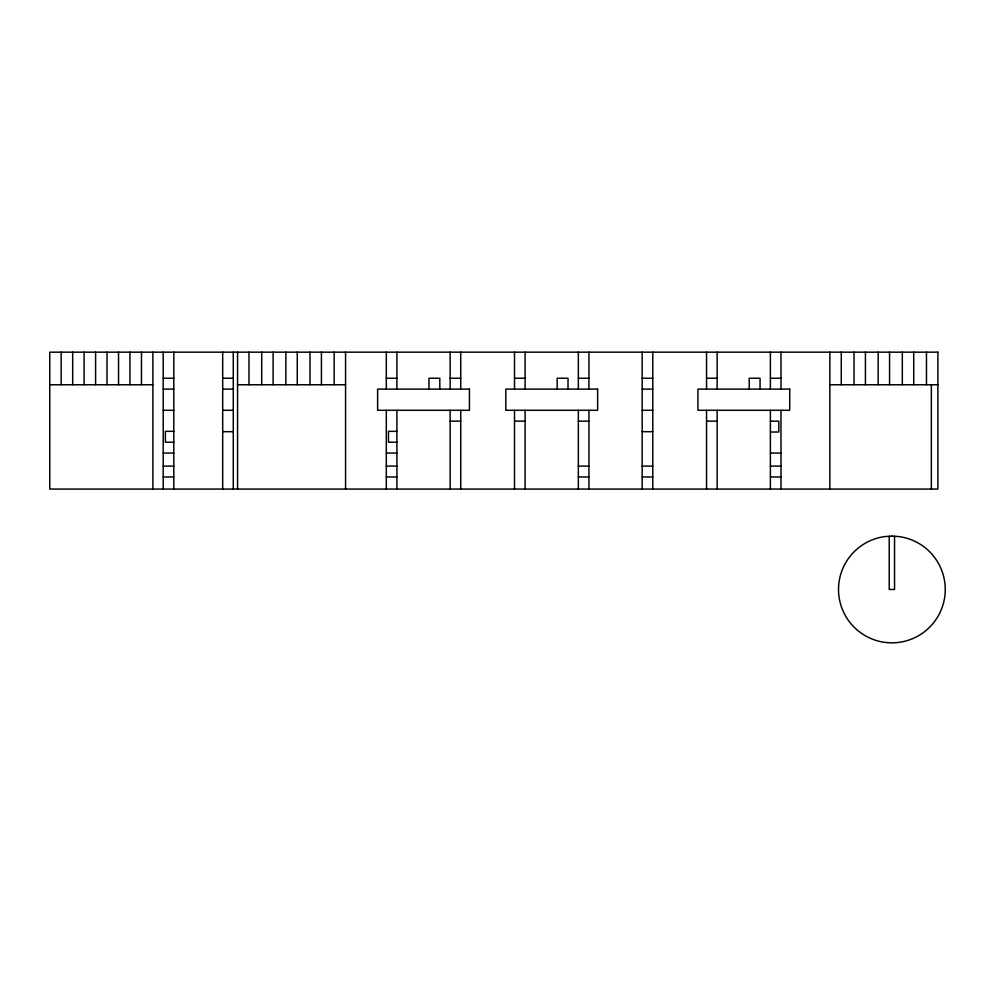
<?xml version="1.0" encoding="UTF-8"?>
<svg xmlns="http://www.w3.org/2000/svg" width="995" height="995" viewBox="0 0 995 995"><rect width="100%" height="100%" fill="white"/><g stroke="black" fill="none" stroke-linecap="round" stroke-linejoin="round"><path stroke-width="1.49" d="M163.205 378.237L173.802 378.237M222.693 378.237L233.278 378.237M386.309 378.237L396.905 378.237M450.138 378.237L460.735 378.237M514.514 378.237L525.111 378.237M578.344 378.237L588.94 378.237M642.173 378.237L652.77 378.237M706.549 378.237L717.146 378.237M770.379 378.237L780.975 378.237M49.75 384.754L152.882 384.754M237.556 384.754L345.563 384.754M829.867 384.754L937.875 384.754M163.205 389.107L173.802 389.107M222.693 389.107L233.278 389.107M642.173 389.107L652.77 389.107M163.205 410.288L173.802 410.288M222.693 410.288L233.278 410.288M642.173 410.288L652.77 410.288M450.138 421.159L460.735 421.159M514.514 421.159L525.111 421.159M578.344 421.159L588.94 421.159M706.549 421.159L717.146 421.159M770.379 421.159L778.799 421.159L778.799 432.017L770.379 432.017M173.802 431.332L165.381 431.332L165.381 442.203L173.802 442.203M396.905 431.332L388.485 431.332L388.485 442.203L396.905 442.203M222.693 431.681L233.278 431.681M642.173 431.681L652.77 431.681M163.205 453.061L173.802 453.061M386.309 453.061L396.905 453.061M770.379 453.061L780.975 453.061M163.205 466.108L173.802 466.108M386.309 466.108L396.905 466.108M578.344 466.108L588.94 466.108M642.173 466.108L652.77 466.108M770.379 466.108L780.975 466.108M163.205 476.966L173.802 476.966M386.309 476.966L396.905 476.966M578.344 476.966L588.94 476.966M642.173 476.966L652.77 476.966M770.379 476.966L780.975 476.966M931.357 384.754L931.357 489.067M926.469 352.168L926.469 384.754M913.721 352.168L913.721 384.754M902.316 352.168L902.316 384.754M894.555 536.293L894.555 589.475L889.219 589.475L889.219 536.293M889.567 352.168L889.567 384.754M878.162 352.168L878.162 384.754M865.426 352.168L865.426 384.754M854.021 352.168L854.021 384.754M841.272 352.168L841.272 384.754M829.867 352.168L829.867 489.067M780.975 352.168L780.975 389.107M780.975 410.288L780.975 489.067M770.379 352.168L770.379 389.107M770.379 410.288L770.379 489.067M760.056 389.107L760.056 378.237L749.198 378.249L749.198 389.107M717.146 352.168L717.146 389.107M717.146 410.288L717.146 489.067M706.549 352.168L706.549 389.107M706.549 410.288L706.549 489.067M652.77 352.168L652.77 489.067M642.173 352.168L642.173 489.067M588.94 352.168L588.94 389.107M588.94 410.288L588.94 489.067M578.344 352.168L578.344 389.107M578.344 410.288L578.344 489.067M568.021 389.107L568.021 378.237L557.163 378.237L557.163 389.107M525.111 352.168L525.111 389.107M525.111 410.288L525.111 489.067M514.514 352.168L514.514 389.107M514.514 410.288L514.514 489.067M460.735 352.168L460.735 389.107M460.735 410.288L460.735 489.067M450.138 352.168L450.138 389.107M450.138 410.288L450.138 489.067M439.815 389.107L439.815 378.237L428.957 378.237L428.957 389.107M396.905 352.168L396.905 389.107M396.905 410.288L396.905 489.067M386.309 352.168L386.309 389.107M386.309 410.288L386.309 489.067M345.563 352.168L345.563 489.067M334.158 352.168L334.158 384.754M321.422 352.168L321.422 384.754M310.005 352.168L310.005 384.754M297.269 352.168L297.269 384.754M285.863 352.168L285.863 384.754M273.115 352.168L273.115 384.754M261.71 352.168L261.71 384.754M248.974 352.168L248.974 384.754M237.556 352.168L237.556 489.067M233.278 352.168L233.278 489.067M222.693 352.168L222.693 489.067M173.802 352.168L173.802 489.067M163.205 352.168L163.205 489.067M152.882 352.168L152.882 489.067M141.477 352.168L141.477 384.754M129.947 352.168L129.947 384.754M118.542 352.168L118.542 384.754M107.025 352.168L107.025 384.754M95.607 352.168L95.607 384.754M84.09 352.168L84.09 384.754M72.685 352.168L72.685 384.754M61.155 352.168L61.155 384.754M891.893 536.118L884.928 536.566A53.357 53.357 0 0 0 846.882 618.144A53.357 53.357 0 0 0 936.892 618.144A53.357 53.357 0 0 0 898.858 536.566L891.893 536.118M937.875 352.168L49.75 352.168L49.75 489.067L937.875 489.067L937.875 352.168M469.429 389.107L377.615 389.107L377.615 410.288L469.429 410.288L469.429 389.107M597.634 389.107L505.821 389.107L505.821 410.288L597.634 410.288L597.634 389.107M789.719 389.107L697.918 389.107L697.918 410.288L789.719 410.288L789.719 389.107"/></g></svg>
